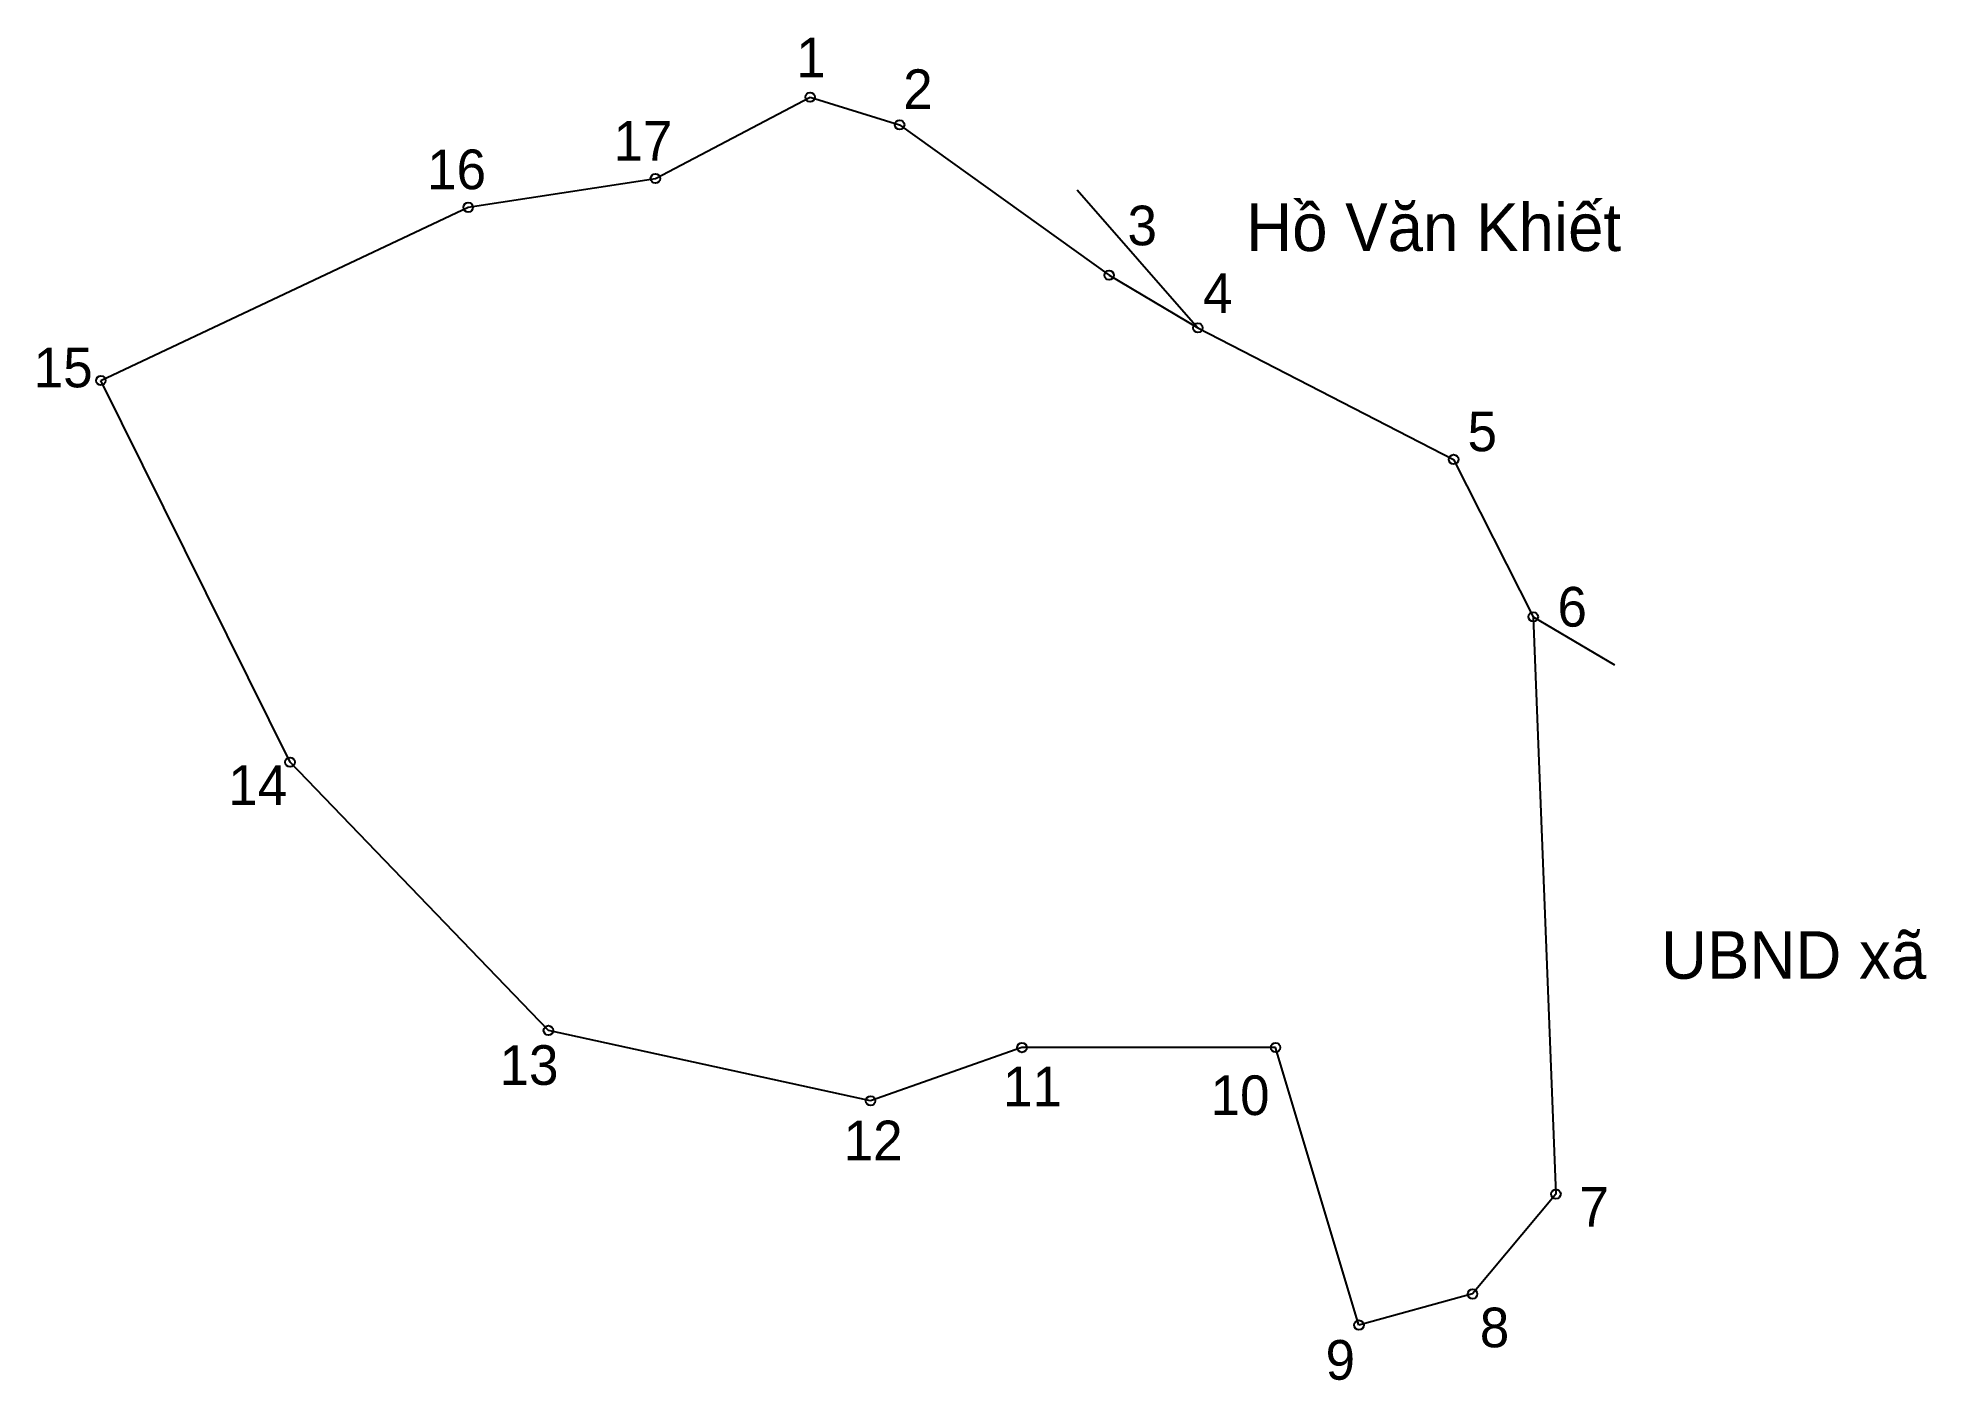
# Model space of a CAD drawing. Extents: x 547205 to 547408, y 1824971 to 1825115.
import ezdxf

# ---------------------------------------------------------------- set-up
doc = ezdxf.new("R2010")
doc.units = 0
for name, color, linetype in [('CanhThua', 7, 'Continuous'), ('MocDinhThua', 7, 'Continuous'), ('RauThua', 7, 'Continuous'), ('SoHieuDinhThua', 7, 'Continuous'), ('TenChuLanCan', 7, 'Continuous')]:
    doc.layers.add(name, color=color, linetype=linetype)

msp = doc.modelspace()

# ---------------------------------------------------------------- linework, layer by layer
at = {"layer": 'CanhThua'}
for p, q in [((547271.33, 1825100.29), (547288, 1825109.06)), ((547288, 1825109.06), (547297.64, 1825106.08)), ((547297.64, 1825106.08), (547320.22, 1825089.88)), ((547251.16, 1825097.19), (547271.33, 1825100.29)), ((547211.58, 1825078.53), (547251.16, 1825097.19)), ((547320.22, 1825089.88), (547329.78, 1825084.21)), ((547329.78, 1825084.21), (547357.34, 1825070.04)), ((547231.96, 1825037.43), (547211.58, 1825078.53)), ((547357.34, 1825070.04), (547365.92, 1825053.09)), ((547365.92, 1825053.09), (547368.36, 1824990.91)), ((547259.8, 1825008.54), (547231.96, 1825037.43)), ((547294.51, 1825000.95), (547259.8, 1825008.54)), ((547310.83, 1825006.69), (547294.51, 1825000.95)), ((547338.15, 1825006.7), (547310.83, 1825006.69)), ((547347.14, 1824976.8), (547338.15, 1825006.7)), ((547368.36, 1824990.91), (547359.38, 1824980.15)), ((547359.38, 1824980.15), (547347.14, 1824976.8))]:
    msp.add_line(p, q, dxfattribs=at)
at = {"layer": 'MocDinhThua'}
for centre in [(547288, 1825109.06), (547297.64, 1825106.08), (547271.33, 1825100.29), (547251.16, 1825097.19), (547320.22, 1825089.88), (547329.78, 1825084.21), (547211.58, 1825078.53), (547357.34, 1825070.04), (547365.92, 1825053.09), (547231.96, 1825037.43), (547259.8, 1825008.54), (547310.83, 1825006.69), (547338.15, 1825006.7), (547294.51, 1825000.95), (547368.36, 1824990.91), (547359.38, 1824980.15), (547347.14, 1824976.8)]:
    msp.add_circle(centre, 0.513, dxfattribs=at)
at = {"layer": 'RauThua'}
for p, q in [((547316.78, 1825099.08), (547329.78, 1825084.21)), ((547365.92, 1825053.09), (547374.67, 1825047.92))]:
    msp.add_line(p, q, dxfattribs=at)

# ---------------------------------------------------------------- texts
at = {"layer": 'SoHieuDinhThua'}
for s, height, p in [('1', 4.27, (547286.5, 1825111.18)), ('2', 4.27, (547298.03, 1825107.78)), ('17', 4.273, (547266.81, 1825102.22)), ('16', 4.273, (547246.73, 1825099.14)), ('3', 4.27, (547322.2, 1825093.1)), ('4', 4.27, (547330.33, 1825085.81)), ('15', 4.273, (547204.34, 1825077.8)), ('5', 4.27, (547358.84, 1825070.92)), ('6', 4.27, (547368.53, 1825052.03)), ('14', 4.273, (547225.3, 1825032.83)), ('13', 4.273, (547254.53, 1825002.67)), ('11', 4.273, (547308.78, 1825000.35)), ('10', 4.273, (547331.15, 1824999.42)), ('12', 4.273, (547291.61, 1824994.55)), ('7', 4.27, (547370.89, 1824987.39)), ('8', 4.27, (547360.16, 1824974.41)), ('9', 4.27, (547343.54, 1824970.92))]:
    msp.add_text(s, height=height, dxfattribs=at).set_placement(p)
at = {"layer": 'TenChuLanCan'}
for s, height, p in [('Hồ Văn Khiết', 5.1271, (547334.99, 1825092.48)), ('UBND xã', 5.127, (547379.69, 1825014.1))]:
    msp.add_text(s, height=height, dxfattribs=at).set_placement(p)

doc.saveas('drawing.dxf')
